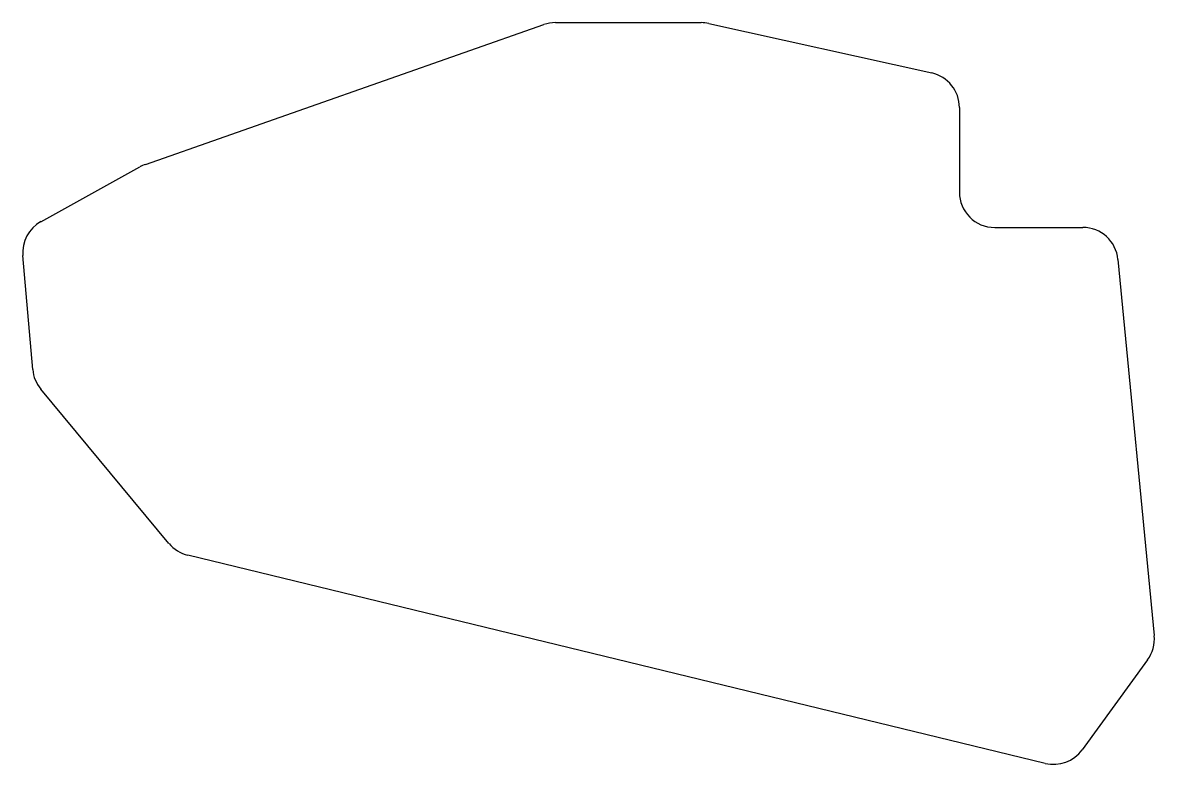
# Model space of a CAD drawing. Header units: millimetres. Extents: x 44 to 204, y -127 to -22.
import ezdxf

# ---------------------------------------------------------------- set-up
doc = ezdxf.new("R2010")
doc.units = ezdxf.units.MM

msp = doc.modelspace()

# ---------------------------------------------------------------- linework, layer by layer
for p, q in [((119.35, -22.14), (139.95, -22.14)), ((141.03, -22.26), (172.58, -29.27)), ((61.32, -42.21), (117.69, -22.42)), ((176.49, -34.15), (176.49, -46.14)), ((46.53, -50.32), (60.55, -42.56)), ((181.49, -51.14), (193.95, -51.14)), ((45.38, -71.25), (43.97, -55.13)), ((198.93, -55.66), (204.05, -108.93)), ((64.66, -95.87), (46.52, -74.01)), ((188.63, -127.01), (67.33, -97.53)), ((203.12, -112.35), (193.86, -125.09))]:
    msp.add_line(p, q)
for centre, start, end in [((119.35, -27.14), 90, 109.3453), ((139.95, -27.14), 77.4712, 90), ((171.49, -34.15), 0, 77.4712), ((62.98, -46.93), 109.3453, 118.9625), ((181.49, -46.14), 180, 270), ((48.95, -54.69), 118.9625, 185), ((193.95, -56.14), 5.4944, 90), ((50.36, -70.82), 185, 219.6952), ((68.51, -92.67), 219.6952, 256.3415), ((199.08, -109.41), 324, 5.4944), ((189.82, -122.15), 256.3415, 324)]:
    msp.add_arc(centre, 5, start, end)

doc.saveas('drawing.dxf')
